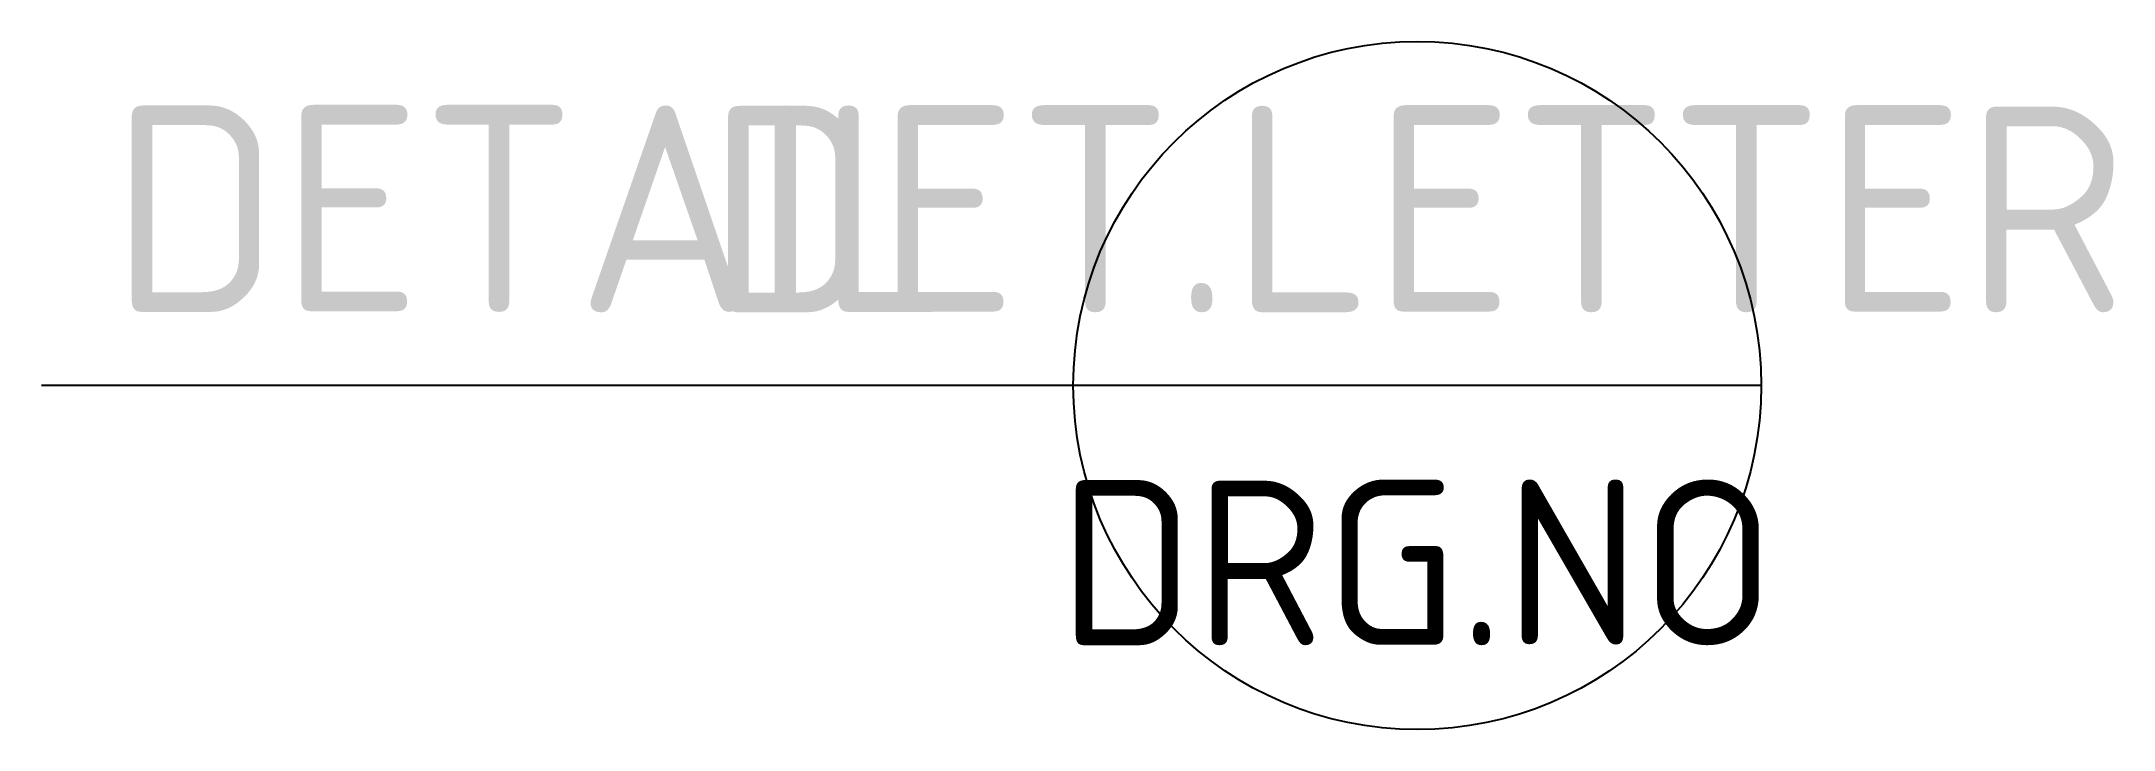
# Model space of a CAD drawing. Header units: millimetres. Extents: x 354.7 to 369.8, y 1217.5 to 1222.5.
import ezdxf
from ezdxf.enums import TextEntityAlignment as Align

# ---------------------------------------------------------------- set-up
doc = ezdxf.new("R2010")
doc.units = ezdxf.units.MM
doc.header["$LTSCALE"] = 5
doc.header["$MEASUREMENT"] = 0
for name, color, linetype in [('Dras_Note', 1, 'Continuous'), ('Dras_symbol', 3, 'Continuous'), ('Dras_text', 2, 'Continuous')]:
    doc.layers.add(name, color=color, linetype=linetype)
doc.styles.add('ISO', font='iso3098b.shx', dxfattribs={"bigfont": 'as_sym.shx'})

msp = doc.modelspace()

# ---------------------------------------------------------------- linework, layer by layer
at = {"layer": 'Dras_Note'}
for p, q in [((362.224, 1219.975), (354.724, 1219.975)), ((367.224, 1219.975), (362.224, 1219.975))]:
    msp.add_line(p, q, dxfattribs=at)
msp.add_circle((364.724, 1219.975), 2.5, dxfattribs=at)

# ---------------------------------------------------------------- texts
at = {"layer": 'Dras_symbol', "linetype": 'Continuous', "style": 'ISO', "text_generation_flag": 6}
msp.add_text('DETAIL', height=1.5, rotation=180, dxfattribs=at).set_placement((358.31, 1221.26), align=Align.MIDDLE_CENTER)
msp.add_attdef('DET.LETTER', text='A', height=1.5, rotation=180, dxfattribs=at).set_placement((364.724, 1221.26), align=Align.MIDDLE)
at = {"layer": 'Dras_text', "linetype": 'Continuous', "style": 'ISO', "text_generation_flag": 6}
msp.add_attdef('DRG.NO', text='-', height=1.2, rotation=180, dxfattribs=at).set_placement((364.724, 1218.69), align=Align.MIDDLE)

doc.saveas('drawing.dxf')
